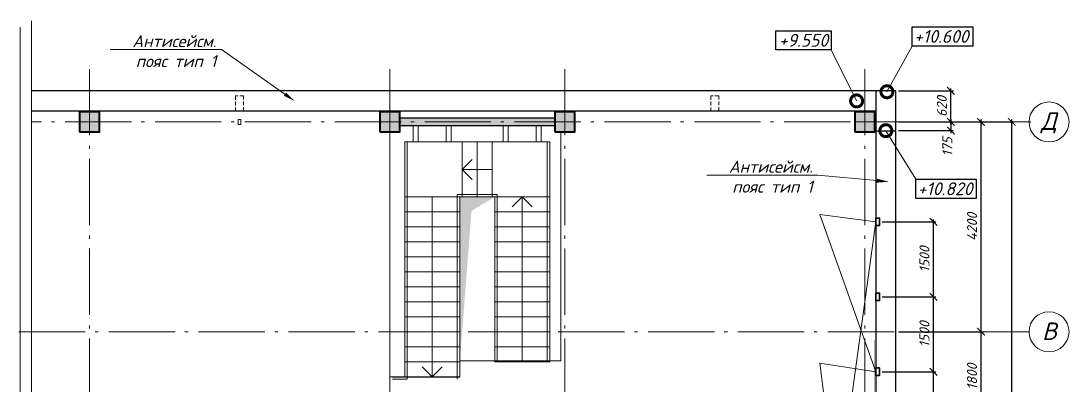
# Model space of a CAD drawing. Header units: millimetres. Extents: x -261261 to 40490, y -238222 to -44846.
# Drawn here: x -72182 to -51226, y -70077 to -62789 of the extents above; entities that cross this region are included whole.
import ezdxf
from ezdxf import colors
from ezdxf.entities.mleader import LeaderData, LeaderLine
from ezdxf.enums import TextEntityAlignment as Align
from ezdxf.math import Vec2, Vec3

# ---------------------------------------------------------------- set-up
doc = ezdxf.new("R2010")
doc.units = ezdxf.units.MM
doc.header["$MEASUREMENT"] = 0
doc.linetypes.add('Double Dashed', pattern=[1797.222233, 1325, -211.666656, 63.333344, -197.222233])
doc.linetypes.add('штриховаяX2', pattern=[38.1, 25.4, -12.7])
doc.layers.get('0').update_dxf_attribs({"lineweight": 5})
for name, color, linetype, lineweight in [('#Бетон', 10, 'Continuous', 35), ('#Выноски', 150, 'Continuous', 15), ('#Оси', 7, 'Continuous', 5), ('колонны_Ном._пера__94', 252, 'Continuous', 13), ('колонны_Ном._пера__99', 7, 'Continuous', 40), ('Конструкции', 160, 'Continuous', 5), ('лестницы_Ном._пера__96', 7, 'Continuous', 13), ('оси_Ном._пера__96', 7, 'Continuous', 5), ('оси_Ном._пера__97', 7, 'Continuous', 20), ('размеры', 7, 'Continuous', 5), ('чертеж_Ном._пера__96', 7, 'Continuous', 13)]:
    doc.layers.add(name, color=color, linetype=linetype, lineweight=lineweight)
for name, color, linetype in [('#стены внутр', 152, 'Continuous'), ('#стены наруж', 7, 'Continuous'), ('колонны', 7, 'Continuous'), ('оси', 7, 'Continuous'), ('размеры внутр', 7, 'Continuous'), ('текст', 7, 'Continuous')]:
    doc.layers.add(name, color=color, linetype=linetype)
doc.styles.add('GOST 2.304', font='isocpeui.ttf')
doc.styles.get("Standard").update_dxf_attribs({"font": 'isocpeui.ttf'})
doc.styles.add('STEP PR', font='isocpeui.ttf')
doc.styles.add('СГЕНЕРИР_СТИЛЬ_3', font='gost_2_304-81_type.ttf')
doc.dimstyles.get("Standard").update_dxf_attribs({"dimtxt": 200, "dimasz": 150, "dimexe": 50, "dimexo": 50, "dimgap": 80, "dimtad": 1, "dimdec": 0, "dimzin": 0, "dimdsep": 46, "dimtxsty": 'Standard', "dimblk": 'ARCHTICK', "dimcen": 5, "dimdle": 50, "dimadec": 0, "dimazin": 0, "dimtfac": 1, "dimtdec": 0, "dimtofl": 0, "dimtmove": 1, "dimatfit": 3, "dimfxl": 1, "dimtolj": 1, "dimtzin": 0, "dimarcsym": 0})

# ---------------------------------------------------------------- blocks, each defined once
blk = doc.blocks.new('Колонна_15_1', base_point=(22379, 71856))
at = {"layer": 'колонны_Ном._пера__94', "linetype": 'Continuous', "true_color": 0x7d7d7d}
blk.add_hatch(color=8, dxfattribs=at).paths.add_polyline_path([(22179, 71647), (22579, 71647), (22579, 72047), (22179, 72047)])
blk.add_hatch(color=8, dxfattribs=at).paths.add_polyline_path([(22179, 71647), (22579, 71647), (22579, 72047), (22179, 72047)])
at = {"layer": 'колонны_Ном._пера__99', "linetype": 'Continuous', "flags": 128}
blk.add_lwpolyline([(22179, 71647), (22579, 71647), (22579, 72047), (22179, 72047)], close=True, dxfattribs=at)
at = {"layer": 'колонны_Ном._пера__99', "color": 8, "linetype": 'Continuous', "true_color": 0x737373, "flags": 128}
blk.add_lwpolyline([(22179, 71647), (22579, 71647), (22579, 72047), (22179, 72047)], close=True, dxfattribs=at)
at = {"layer": 'оси_Ном._пера__96', "color": 253, "lineweight": 5, "true_color": 0x9c9c9c}
for points in [[(22379, 72047), (22379, 71647)], [(22379, 72047), (22379, 71647)], [(22179, 71847), (22579, 71847)], [(22179, 71847), (22579, 71847)]]:
    blk.add_lwpolyline(points, dxfattribs=at)
blk = doc.blocks.new('л 4950 17+3+15')
at = {"color": 253, "true_color": 0xa3a3a3}
for points in [[(171, 5900), (270, 5900), (270, 6220), (171, 6220)], [(171, 5900), (270, 5900), (270, 6220), (171, 6220)], [(929, 5900), (830, 5900), (830, 6220), (929, 6220)], [(929, 5900), (830, 5900), (830, 6220), (929, 6220)], [(1971, 5900), (2070, 5900), (2070, 6220), (1971, 6220)], [(1971, 5900), (2070, 5900), (2070, 6220), (1971, 6220)], [(2729, 5900), (2630, 5900), (2630, 6220), (2729, 6220)], [(2729, 5900), (2630, 5900), (2630, 6220), (2729, 6220)]]:
    blk.add_lwpolyline(points, close=True, dxfattribs=at)
for points in [[(2850, 5900), (2850, 1150), (3119, 1150)], [(2850, 5900), (2850, 1150), (3145, 1150)]]:
    blk.add_lwpolyline(points, dxfattribs=at)
at = {"color": 253, "lineweight": 0, "true_color": 0xa3a3a3}
blk.add_lwpolyline([(1850, 4850), (1100, 4850), (1050, 4850), (1050, 1500)], dxfattribs=at)
blk.add_lwpolyline([(1850, 4850), (1100, 4850), (1050, 4850), (1050, 1500)], dxfattribs=at)
at = {"color": 253, "lineweight": 30, "true_color": 0xa3a3a3}
for points in [[(3120, 1200), (3120, 1200), (1800, 1200)], [(3146, 1200), (3146, 1200), (1800, 1200)]]:
    blk.add_lwpolyline(points, dxfattribs=at)
at = {"layer": 'лестницы_Ном._пера__96', "color": 253, "linetype": 'Continuous', "lineweight": 0, "true_color": 0xa3a3a3}
for p, q in [((0, 5900), (2900, 5900)), ((0, 1500), (0, 5900)), ((0, 5900), (2900, 5900)), ((0, 1500), (0, 5900)), ((50, 1500), (50, 5900)), ((50, 1500), (50, 5900)), ((1150, 5900), (1150, 4800)), ((1150, 5900), (1150, 4800)), ((1450, 5900), (1450, 4800)), ((1450, 5900), (1450, 4800)), ((1750, 5900), (1750, 4800)), ((1750, 5900), (1750, 4800)), ((2900, 5900), (2900, 1200)), ((2900, 5900), (2900, 1200)), ((1550, 5550), (1750, 5350)), ((1550, 5550), (1750, 5350)), ((1150, 5350), (1750, 5350)), ((1150, 5350), (1750, 5350)), ((1550, 5150), (1750, 5350)), ((1550, 5150), (1750, 5350)), ((0, 4800), (1100, 4800)), ((0, 4800), (1100, 4800)), ((350, 4600), (550, 4800)), ((350, 4600), (550, 4800)), ((750, 4600), (550, 4800)), ((550, 1500), (550, 4800)), ((750, 4600), (550, 4800)), ((550, 1500), (550, 4800)), ((1100, 4800), (1800, 4800)), ((1100, 1500), (1100, 4800)), ((1100, 4800), (1800, 4800)), ((1100, 1500), (1100, 4800)), ((2900, 4800), (1800, 4800)), ((2900, 4800), (1800, 4800)), ((2350, 4800), (2350, 1200)), ((2350, 4800), (2350, 1200)), ((0, 4500), (1100, 4500)), ((0, 4500), (1100, 4500)), ((2900, 4500), (1800, 4500)), ((2900, 4500), (1800, 4500)), ((0, 4200), (1100, 4200)), ((0, 4200), (1100, 4200)), ((2900, 4200), (1800, 4200)), ((2900, 4200), (1800, 4200)), ((0, 3900), (1100, 3900)), ((0, 3900), (1100, 3900)), ((2900, 3900), (1800, 3900)), ((2900, 3900), (1800, 3900)), ((0, 3600), (1100, 3600)), ((0, 3600), (1100, 3600)), ((2900, 3600), (1800, 3600)), ((2900, 3600), (1800, 3600)), ((0, 3300), (1100, 3300)), ((0, 3300), (1100, 3300)), ((2900, 3300), (1800, 3300)), ((2900, 3300), (1800, 3300)), ((0, 3000), (1100, 3000)), ((0, 3000), (1100, 3000)), ((2900, 3000), (1800, 3000)), ((2900, 3000), (1800, 3000)), ((0, 2700), (1100, 2700)), ((0, 2700), (1100, 2700)), ((2900, 2700), (1800, 2700)), ((2900, 2700), (1800, 2700)), ((0, 2400), (1100, 2400)), ((0, 2400), (1100, 2400)), ((2900, 2400), (1800, 2400)), ((2900, 2400), (1800, 2400)), ((0, 2100), (1100, 2100)), ((0, 2100), (1100, 2100)), ((2900, 2100), (1800, 2100)), ((2900, 2100), (1800, 2100)), ((0, 1800), (1100, 1800)), ((0, 1800), (1100, 1800)), ((2900, 1800), (1800, 1800)), ((2900, 1800), (1800, 1800)), ((2900, 1500), (1800, 1500)), ((2900, 1500), (1800, 1500)), ((2350, 1200), (2150, 1400)), ((2350, 1200), (2150, 1400)), ((2350, 1200), (2550, 1400)), ((2350, 1200), (2550, 1400))]:
    blk.add_line(p, q, dxfattribs=at)
at = {"layer": 'лестницы_Ном._пера__96', "color": 253, "linetype": 'Continuous', "true_color": 0xa3a3a3}
for p, q in [((1800, 4800), (1800, 1200)), ((0, 1500), (1100, 1500)), ((0, 1500), (1100, 1500)), ((2900, 1200), (1800, 1200)), ((2900, 1200), (1800, 1200))]:
    blk.add_line(p, q, dxfattribs=at)
at = {"layer": 'лестницы_Ном._пера__96', "color": 253, "linetype": 'Continuous', "lineweight": 0, "true_color": 0xa3a3a3}
blk.add_lwpolyline([(1850, 4850), (1850, 1150), (1850, 1150)], dxfattribs=at)
blk.add_lwpolyline([(1850, 4850), (1850, 1150), (1850, 1150)], dxfattribs=at)
blk = doc.blocks.new('Стандартный маркер сетки_16')
at = {"layer": 'оси_Ном._пера__96', "linetype": 'Double Dashed'}
for q in [(0, 0), (41068, 0)]:
    blk.add_line((900, 0), q, dxfattribs=at)
blk.add_point((900, 0), dxfattribs=at)
blk.add_point((900, 0), dxfattribs=at)
at = {"layer": 'оси_Ном._пера__97', "linetype": 'Continuous'}
blk.add_circle((-400, 0), 400, dxfattribs=at)
at = {"layer": 'оси_Ном._пера__96', "style": 'СГЕНЕРИР_СТИЛЬ_3'}
blk.add_attdef('AC_MarkerText_1', text='', height=350, rotation=180, dxfattribs=at).set_placement((-261, 270), align=Align.BOTTOM_LEFT)
blk = doc.blocks.new('_ArchTick')
at = {"color": 0, "linetype": 'ByBlock', "const_width": 0.15}
blk.add_lwpolyline([(-0.5, -0.5), (0.5, 0.5)], dxfattribs=at)
blk = doc.blocks.new('*D437')
at = {"layer": 'Defpoints', "color": 0, "lineweight": 0, "transparency": 16777216}
for p in [(-53759, -64810), (-52372, -64810), (-52986, -79210)]:
    blk.add_point(p, dxfattribs=at)
at = {"layer": 'размеры', "color": 0, "lineweight": -2, "transparency": 16777216}
for p, q in [((-53709, -64810), (-52322, -64810)), ((-52372, -79260), (-52372, -64760)), ((-52936, -79210), (-52322, -79210))]:
    blk.add_line(p, q, dxfattribs=at)
at = {"layer": 'размеры', "color": 0, "lineweight": -2, "transparency": 16777216, "xscale": 150, "yscale": 150, "zscale": 150}
for p, rotation in [((-52372, -64810), 90), ((-52372, -79210), 270)]:
    blk.add_blockref('_ArchTick', p, dxfattribs=dict(at, rotation=rotation))
at = {"layer": 'размеры', "color": 0, "transparency": 16777216, "insert": (-52555, -71996), "char_height": 200, "attachment_point": 5, "rotation": 90}
blk.add_mtext('\\A1;14400', dxfattribs=at)
blk = doc.blocks.new('A$C6E950B50')
at = {"layer": 'колонны_Ном._пера__94', "linetype": 'Continuous', "true_color": 0x737373}
blk.add_hatch(color=8, dxfattribs=at).paths.add_polyline_path([(-669, 56), (-669, 216), (-3769, 216), (-3769, 56)])
blk.add_hatch(color=8, dxfattribs=at).paths.add_polyline_path([(-669, 56), (-669, 216), (-3769, 216), (-3769, 56)])
at = {"layer": '#стены внутр', "lineweight": 30}
blk.add_lwpolyline([(-3769, 56), (-3769, 216), (-669, 216), (-669, 56), (-3769, 56)], dxfattribs=at)
at = {"layer": '#стены внутр', "color": 8, "lineweight": 30, "true_color": 0x737373}
blk.add_lwpolyline([(-3769, 56), (-3769, 216), (-669, 216), (-669, 56), (-3769, 56)], dxfattribs=at)
blk = doc.blocks.new('_DotSmall')
at = {"color": 0, "linetype": 'ByBlock', "const_width": 0.5}
blk.add_lwpolyline([(-0.0625, 0, 1), (0.0625, 0, 1)], format="xyb", close=True, dxfattribs=at)
blk = doc.blocks.new('*D494')
at = {"layer": 'Defpoints', "color": 0, "lineweight": 0, "transparency": 16777216}
for p in [(-54689, -64810), (-54689, -64985), (-53589, -64985)]:
    blk.add_point(p, dxfattribs=at)
at = {"layer": 'размеры', "color": 0, "lineweight": -2, "transparency": 16777216}
for p, q in [((-54639, -64810), (-53539, -64810)), ((-53589, -64760), (-53589, -65035)), ((-54639, -64985), (-53539, -64985))]:
    blk.add_line(p, q, dxfattribs=at)
at = {"layer": 'размеры', "color": 0, "lineweight": -2, "transparency": 16777216, "xscale": 150, "yscale": 150, "zscale": 150}
for p, rotation in [((-53589, -64810), 90), ((-53589, -64985), 270)]:
    blk.add_blockref('_ArchTick', p, dxfattribs=dict(at, rotation=rotation))
at = {"layer": 'размеры', "color": 0, "transparency": 16777216, "insert": (-53658, -65309), "char_height": 200, "attachment_point": 5, "rotation": 90}
blk.add_mtext('\\A1;175', dxfattribs=at)
blk = doc.blocks.new('*D495')
at = {"layer": 'Defpoints', "color": 0, "lineweight": 0, "transparency": 16777216}
for p in [(-54689, -64190), (-53589, -64190), (-54689, -64810)]:
    blk.add_point(p, dxfattribs=at)
at = {"layer": 'размеры', "color": 0, "lineweight": -2, "transparency": 16777216}
for p, q in [((-54639, -64190), (-53539, -64190)), ((-53589, -64860), (-53589, -64140)), ((-54639, -64810), (-53539, -64810))]:
    blk.add_line(p, q, dxfattribs=at)
at = {"layer": 'размеры', "color": 0, "lineweight": -2, "transparency": 16777216, "xscale": 150, "yscale": 150, "zscale": 150}
for p, rotation in [((-53589, -64190), 90), ((-53589, -64810), 270)]:
    blk.add_blockref('_ArchTick', p, dxfattribs=dict(at, rotation=rotation))
at = {"layer": 'размеры', "color": 0, "transparency": 16777216, "insert": (-53769, -64500), "char_height": 200, "attachment_point": 5, "rotation": 90}
blk.add_mtext('\\A1;620', dxfattribs=at)
blk = doc.blocks.new('*D519')
at = {"layer": 'Defpoints', "color": 0, "lineweight": 0, "transparency": 16777216}
for p in [(-55014, -69810), (-53937, -69810), (-55014, -71310)]:
    blk.add_point(p, dxfattribs=at)
at = {"layer": 'размеры', "color": 0, "lineweight": -2, "transparency": 16777216}
for p, q in [((-53937, -71360), (-53937, -69760)), ((-54964, -69810), (-53887, -69810)), ((-54964, -71310), (-53887, -71310))]:
    blk.add_line(p, q, dxfattribs=at)
at = {"layer": 'размеры', "color": 0, "lineweight": -2, "transparency": 16777216, "xscale": 150, "yscale": 150, "zscale": 150}
for p, rotation in [((-53937, -69810), 90), ((-53937, -71310), 270)]:
    blk.add_blockref('_ArchTick', p, dxfattribs=dict(at, rotation=rotation))
at = {"layer": 'размеры', "color": 0, "transparency": 16777216, "insert": (-54117, -70560), "char_height": 200, "attachment_point": 5, "rotation": 90}
blk.add_mtext('\\A1;1500', dxfattribs=at)
blk = doc.blocks.new('*D520')
at = {"layer": 'Defpoints', "color": 0, "lineweight": 0, "transparency": 16777216}
for p in [(-55014, -68310), (-53937, -68310), (-55014, -69810)]:
    blk.add_point(p, dxfattribs=at)
at = {"layer": 'размеры', "color": 0, "lineweight": -2, "transparency": 16777216}
for p, q in [((-54964, -68310), (-53887, -68310)), ((-53937, -69860), (-53937, -68260)), ((-54964, -69810), (-53887, -69810))]:
    blk.add_line(p, q, dxfattribs=at)
at = {"layer": 'размеры', "color": 0, "lineweight": -2, "transparency": 16777216, "xscale": 150, "yscale": 150, "zscale": 150}
for p, rotation in [((-53937, -68310), 90), ((-53937, -69810), 270)]:
    blk.add_blockref('_ArchTick', p, dxfattribs=dict(at, rotation=rotation))
at = {"layer": 'размеры', "color": 0, "transparency": 16777216, "insert": (-54117, -69060), "char_height": 200, "attachment_point": 5, "rotation": 90}
blk.add_mtext('\\A1;1500', dxfattribs=at)
blk = doc.blocks.new('*D521')
at = {"layer": 'Defpoints', "color": 0, "lineweight": 0, "transparency": 16777216}
for p in [(-55014, -66810), (-53937, -66810), (-55014, -68310)]:
    blk.add_point(p, dxfattribs=at)
at = {"layer": 'размеры', "color": 0, "lineweight": -2, "transparency": 16777216}
for p, q in [((-54964, -66810), (-53887, -66810)), ((-53937, -68360), (-53937, -66760)), ((-54964, -68310), (-53887, -68310))]:
    blk.add_line(p, q, dxfattribs=at)
at = {"layer": 'размеры', "color": 0, "lineweight": -2, "transparency": 16777216, "xscale": 150, "yscale": 150, "zscale": 150}
for p, rotation in [((-53937, -66810), 90), ((-53937, -68310), 270)]:
    blk.add_blockref('_ArchTick', p, dxfattribs=dict(at, rotation=rotation))
at = {"layer": 'размеры', "color": 0, "transparency": 16777216, "insert": (-54117, -67560), "char_height": 200, "attachment_point": 5, "rotation": 90}
blk.add_mtext('\\A1;1500', dxfattribs=at)
blk = doc.blocks.new('*D596')
at = {"layer": 'Defpoints', "color": 0, "lineweight": 0, "transparency": 16777216}
for p in [(-54689, -69010), (-52986, -69010), (-53123, -70810)]:
    blk.add_point(p, dxfattribs=at)
at = {"layer": 'размеры', "color": 0, "lineweight": -2, "transparency": 16777216}
for p, q in [((-54639, -69010), (-52936, -69010)), ((-52986, -70860), (-52986, -68960)), ((-53073, -70810), (-52936, -70810))]:
    blk.add_line(p, q, dxfattribs=at)
at = {"layer": 'размеры', "color": 0, "lineweight": -2, "transparency": 16777216, "xscale": 150, "yscale": 150, "zscale": 150}
for p, rotation in [((-52986, -69010), 90), ((-52986, -70810), 270)]:
    blk.add_blockref('_ArchTick', p, dxfattribs=dict(at, rotation=rotation))
at = {"layer": 'размеры', "color": 0, "transparency": 16777216, "insert": (-53166, -69910), "char_height": 200, "attachment_point": 5, "rotation": 90}
blk.add_mtext('\\A1;1800', dxfattribs=at)
blk = doc.blocks.new('*D597')
at = {"layer": 'Defpoints', "color": 0, "lineweight": 0, "transparency": 16777216}
for p in [(-54689, -64810), (-52986, -64810), (-54689, -69010)]:
    blk.add_point(p, dxfattribs=at)
at = {"layer": 'размеры', "color": 0, "lineweight": -2, "transparency": 16777216}
for p, q in [((-54639, -64810), (-52936, -64810)), ((-52986, -69060), (-52986, -64760)), ((-54639, -69010), (-52936, -69010))]:
    blk.add_line(p, q, dxfattribs=at)
at = {"layer": 'размеры', "color": 0, "lineweight": -2, "transparency": 16777216, "xscale": 150, "yscale": 150, "zscale": 150}
for p, rotation in [((-52986, -64810), 90), ((-52986, -69010), 270)]:
    blk.add_blockref('_ArchTick', p, dxfattribs=dict(at, rotation=rotation))
at = {"layer": 'размеры', "color": 0, "transparency": 16777216, "insert": (-53166, -66910), "char_height": 200, "attachment_point": 5, "rotation": 90}
blk.add_mtext('\\A1;4200', dxfattribs=at)
blk = doc.blocks.new('*U614')
at = {"color": 0, "linetype": 'ByBlock', "lineweight": -2}
for p, q in [((65.9, 0), (66.21, 1.25)), ((66.21, 1.25), (66.84, -1.25)), ((65.9, 0), (0, 0)), ((66.84, -1.25), (67.15, 0)), ((133.05, 0), (67.15, 0))]:
    blk.add_line(p, q, dxfattribs=at)
blk = doc.blocks.new('*U613')
at = {"color": 0, "linetype": 'ByBlock', "lineweight": -2}
for p, q in [((66.66, 0), (66.97, 1.25)), ((66.97, 1.25), (67.59, -1.25)), ((66.66, 0), (0, 0)), ((67.59, -1.25), (67.91, 0)), ((134.56, 0), (67.91, 0))]:
    blk.add_line(p, q, dxfattribs=at)

msp = doc.modelspace()

# ---------------------------------------------------------------- hatches: boundary and pattern name
at = {"layer": 'размеры внутр', "true_color": 0xd3d2db}
h = msp.add_hatch(color=254, dxfattribs=at)
h.dxf.hatch_style = 1
h.paths.add_polyline_path([(-62709.3, -66310.4), (-63409.3, -66310.4), (-63409.3, -69596.4), (-63405.4, -69596.4), (-63174.2, -66592.5)])

# ---------------------------------------------------------------- linework, layer by layer
at = {"layer": '#Бетон', "linetype": 'штриховаяX2', "lineweight": 9, "ltscale": 3}
for points in [[(-67729.6, -64590.4), (-67729.6, -64290.4), (-67889.6, -64290.4), (-67889.6, -64590.4)], [(-58229.6, -64590.4), (-58229.6, -64290.4), (-58389.6, -64290.4), (-58389.6, -64590.4)]]:
    msp.add_lwpolyline(points, close=True, dxfattribs=at)
at = {"layer": '#Бетон'}
for points in [[(-55089, -66735.4), (-55089, -66885.4), (-55014, -66885.4), (-55014, -66735.4), (-55089, -66735.4)], [(-55089.1, -68235.4), (-55089.1, -68385.4), (-55014.1, -68385.4), (-55014.1, -68235.4), (-55089.1, -68235.4)], [(-55089.1, -69735.4), (-55089.1, -69885.4), (-55014.1, -69885.4), (-55014.1, -69735.4), (-55089.1, -69735.4)]]:
    msp.add_lwpolyline(points, dxfattribs=at)
at = {"layer": '#стены наруж', "lineweight": 30}
for points in [[(-54689, -64190.4), (-71968.1, -64190.4)], [(-55089, -64190.4), (-55089.1, -80030.4)], [(-54689, -80030.4), (-54689, -64190.4)], [(-71968.1, -64590.4), (-55089, -64590.4)], [(-55089, -64985.4), (-54689, -64985.4)]]:
    msp.add_lwpolyline(points, dxfattribs=at)
at = {"layer": 'Defpoints', "color": 8, "linetype": 'штриховаяX2', "lineweight": 5, "ltscale": 5, "true_color": 0x737373, "const_width": 0.5}
msp.add_lwpolyline([(-55109.4, -70610.4), (-55509.7, -70610.4), (-55509.9, -65010.4), (-55109.6, -65010.4)], close=True, dxfattribs=at)
at = {"layer": 'Конструкции', "color": 83, "linetype": 'Continuous', "true_color": 0x7dc93b}
msp.add_lwpolyline([(-67837.9, -64760.4), (-67785.3, -64760.4), (-67785.3, -64860.4), (-67837.9, -64860.4)], close=True, dxfattribs=at)
at = {"layer": 'оси_Ном._пера__96', "linetype": 'Double Dashed'}
for p, q in [((-70809.3, -63752.2), (-70809.3, -82481.6)), ((-64809.3, -63752.2), (-64809.3, -82481.6)), ((-61309.3, -63752.2), (-61309.3, -82481.6)), ((-52001.3, -64810.4), (-71968.1, -64810.4)), ((-52001.3, -64810.4), (-52026.2, -64810.4))]:
    msp.add_line(p, q, dxfattribs=at)
at = {"layer": 'оси_Ном._пера__96', "linetype": 'Double Dashed', "lineweight": 5}
msp.add_line((-55309.3, -63752.2), (-55309.3, -82481.6), dxfattribs=at)
at = {"layer": 'оси_Ном._пера__96', "linetype": 'Double Dashed'}
msp.add_point((-52001.3, -64810.4), dxfattribs=at)
msp.add_point((-52001.3, -64810.4), dxfattribs=at)
at = {"layer": 'оси_Ном._пера__97', "linetype": 'Continuous'}
msp.add_ellipse((-51626.2, -64810.4), major_axis=(282.8, 282.8), ratio=1, start_param=2.3561945, end_param=8.6393798, dxfattribs=at)
at = {"layer": 'текст'}
for points in [[(-57086.6, -62984.7), (-55984.7, -62984.7), (-55984.7, -63368.7), (-57086.6, -63368.7), (-57086.6, -62984.7)], [(-54361.7, -62907.1), (-53150, -62907.1), (-53150, -63291.1), (-54361.7, -63291.1), (-54361.7, -62907.1)], [(-54286.3, -65956.6), (-53082.5, -65956.6), (-53082.5, -66340.6), (-54286.3, -66340.6), (-54286.3, -65956.6)]]:
    msp.add_lwpolyline(points, dxfattribs=at)
at = {"layer": 'чертеж_Ном._пера__96'}
for points in [[(-64809.6, -65010.4), (-64809.6, -69910.4)], [(-61389.1, -69590.4), (-61389.1, -65010.4)], [(-61389.1, -69590.4), (-63409.3, -69590.4), (-63409.3, -69910.4), (-64809.3, -69910.4)]]:
    msp.add_lwpolyline(points, dxfattribs=at)

# ---------------------------------------------------------------- block references
at = {"layer": '#стены наруж'}
msp.add_blockref('A$C6E950B50', (-60840.4, -64946.3), dxfattribs=at)
at = {"xscale": -160, "yscale": 160, "zscale": 160, "rotation": 270}
for name, p in [('*U613', (-71968.1, -84318.9)), ('*U614', (-72195.8, -84198.8))]:
    msp.add_blockref(name, p, dxfattribs=at)
at = {"layer": 'колонны'}
for p in [(-70809, -64801.5), (-64809.6, -64801.5), (-61309.6, -64801.5), (-55309, -64801.5)]:
    msp.add_blockref('Колонна_15_1', p, dxfattribs=at)
at = {"layer": 'лестницы_Ном._пера__96', "linetype": 'Continuous', "lineweight": 0, "xscale": -1, "zscale": 1000}
msp.add_blockref('л 4950 17+3+15', (-61609.3, -71110.4), dxfattribs=at)
at = {"layer": 'оси', "color": 251, "linetype": 'Continuous', "lineweight": 13}
ref = msp.add_blockref('Стандартный маркер сетки_16', (-52026.2, -69010.4), dxfattribs=dict(at, zscale=1000, rotation=180))
ref.add_attrib('AC_MarkerText_1', 'В', dxfattribs={"color": 7, "linetype": 'Continuous', "lineweight": 13, "height": 350, "rotation": 360}).set_placement((-51765.3, -69280.1), align=Align.BOTTOM_LEFT)

# ---------------------------------------------------------------- texts
at = {"layer": '#Оси', "linetype": 'Continuous', "ltscale": 100, "style": 'GOST 2.304'}
msp.add_text('Д', height=350, dxfattribs=at).set_placement((-51630.8, -64794.1), align=Align.MIDDLE_CENTER)
at = {"layer": 'текст', "style": 'STEP PR'}
for s, p in [('+9.550', (-56535.6, -63176.7)), ('+10.600', (-53779.5, -63099.1)), ('+10.820', (-53704.3, -66148.6))]:
    msp.add_text(s, height=256, dxfattribs=at).set_placement(p, align=Align.MIDDLE_CENTER)

# ---------------------------------------------------------------- dimensions: what is measured, and where the dimension line sits
at = {"layer": 'размеры'}
for base, p1, p2, picture, middle in [((-53589.4, -64190.4), (-54689, -64810.4), (-54689, -64190.4), '*D495', (-53769.4, -64500.4)), ((-52986.4, -64810.4), (-54689, -69010.4), (-54689, -64810.4), '*D597', (-53166.4, -66910.4)), ((-53937.4, -66810.4), (-55014.1, -68310.4), (-55014, -66810.4), '*D521', (-54117.4, -67560.4)), ((-53937.4, -68310.4), (-55014.1, -69810.4), (-55014.1, -68310.4), '*D520', (-54117.4, -69060.4)), ((-52986.4, -69010.4), (-53122.5, -70810.4), (-54689, -69010.4), '*D596', (-53166.4, -69910.4)), ((-53937.4, -69810.4), (-55014.1, -71310.4), (-55014.1, -69810.4), '*D519', (-54117.4, -70560.4))]:
    dim = msp.add_linear_dim(base=base, p1=p1, p2=p2, angle=90, dimstyle='Standard', dxfattribs=at)
    dim.commit()
    dim.dimension.update_dxf_attribs({"geometry": picture, "text_midpoint": middle})
for base, p1, p2, picture, middle in [((-53589.4, -64985.4), (-54689, -64810.4), (-54689, -64985.4), '*D494', (-53476.5, -65308.5)), ((-52372.3, -64810.4), (-52986.4, -79210.4), (-53759.1, -64810.4), '*D437', (-52374.7, -71996.1))]:
    dim = msp.add_linear_dim(base=base, p1=p1, p2=p2, angle=90, dimstyle='Standard', dxfattribs=at)
    dim.commit()
    dim.dimension.update_dxf_attribs({"geometry": picture, "text_midpoint": middle, "dimtype": 160})

# ---------------------------------------------------------------- leaders
at = {"layer": '#Выноски'}
ml = msp.add_multileader_mtext('Standard', dxfattribs=at)
ml.set_content('\\A1; ', color=256, style='STEP PR')
ml.set_leader_properties(color=256, linetype='ByLayer', lineweight=-1)
ml.set_arrow_properties(name='DOTSMALL')
ml.build(insert=Vec2(0, 0))
ml.multileader.update_dxf_attribs({"text_left_attachment_type": 6, "text_right_attachment_type": 6, "dogleg_length": 0, "arrow_head_size": 480, "scale": 0.8})
ctx = ml.context
ctx.base_point, ctx.scale, ctx.char_height, ctx.arrow_head_size, ctx.landing_gap_size, ctx.plane_origin = Vec3(-54361.7, -63291.1), 0.8, 480, 480, 200, Vec3(13128.2, -111710.7)
ctx.left_attachment, ctx.right_attachment, ctx.text_align_type = 6, 6, 1
notes = []
notes.append((ctx, [(0, (1, 1, 0), (-54361.7, -63291.1), (1, 0), 0, [(1, [(-54866.7, -64206.3)], 0, [])])]))
ctx.mtext.insert, ctx.mtext.rotation, ctx.mtext.width, ctx.mtext.defined_height, ctx.mtext.alignment, ctx.mtext.flow_direction = Vec3(-54012.6, -62811.1), 6.2831853, 1386.881, 464.8, 2, 5
ml = msp.add_multileader_mtext('Standard', dxfattribs=at)
ml.set_content('Антисейсм.\\Pпояс{\\A1; тип 1     } ', color=256, style='STEP PR')
ml.set_leader_properties(color=256, linetype='ByLayer', lineweight=-1)
ml.build(insert=Vec2(0, 0))
ml.multileader.update_dxf_attribs({"text_left_attachment_type": 6, "text_right_attachment_type": 6, "dogleg_length": 0, "arrow_head_size": 240})
ctx = ml.context
ctx.base_point, ctx.char_height, ctx.arrow_head_size, ctx.landing_gap_size, ctx.plane_origin = Vec3(-70064.2, -63361.6), 240, 240, 100, Vec3(-53843.8, -75633.8)
ctx.left_attachment, ctx.right_attachment, ctx.text_align_type = 6, 6, 2
notes.append((ctx, [(1, (1, 1, 0), (-68174.9, -63361.6), (-1, 0), 0, [(0, [(-66707.5, -64392.3)], 0, [])])]))
ctx.mtext.insert, ctx.mtext.rotation, ctx.mtext.defined_height, ctx.mtext.alignment, ctx.mtext.flow_direction = Vec3(-68274.9, -63073.6), 6.2831853, 130.9, 3, 5
ml = msp.add_multileader_mtext('Standard', dxfattribs=at)
ml.set_content('\\A1; ', color=256, style='STEP PR')
ml.set_leader_properties(color=256, linetype='ByLayer', lineweight=-1)
ml.set_arrow_properties(name='DOTSMALL')
ml.build(insert=Vec2(0, 0))
ml.multileader.update_dxf_attribs({"text_left_attachment_type": 6, "text_right_attachment_type": 6, "dogleg_length": 0, "arrow_head_size": 480, "scale": 0.8})
ctx = ml.context
ctx.base_point, ctx.scale, ctx.char_height, ctx.arrow_head_size, ctx.landing_gap_size, ctx.plane_origin = Vec3(-56682.8, -63368.7), 0.8, 480, 480, 200, Vec3(12767.8, -111894.7)
ctx.left_attachment, ctx.right_attachment, ctx.text_align_type = 6, 6, 1
notes.append((ctx, [(1, (1, 1, 0), (-55984.7, -63368.7), (-1, 0), 0, [(1, [(-55473.6, -64390.2)], 0, [])])]))
ctx.mtext.insert, ctx.mtext.rotation, ctx.mtext.width, ctx.mtext.defined_height, ctx.mtext.alignment, ctx.mtext.flow_direction = Vec3(-56333.8, -62888.7), 6.2831853, 1386.881, 464.8, 2, 5
ml = msp.add_multileader_mtext('Standard', dxfattribs=at)
ml.set_content('\\A1; ', color=256, style='STEP PR')
ml.set_leader_properties(color=256, linetype='ByLayer', lineweight=-1)
ml.set_arrow_properties(name='DOTSMALL')
ml.build(insert=Vec2(0, 0))
ml.multileader.update_dxf_attribs({"text_left_attachment_type": 6, "text_right_attachment_type": 6, "dogleg_length": 0, "arrow_head_size": 480, "scale": 0.8})
ctx = ml.context
ctx.base_point, ctx.scale, ctx.char_height, ctx.arrow_head_size, ctx.landing_gap_size, ctx.plane_origin = Vec3(-54286.3, -65956.6), 0.8, 480, 480, 200, Vec3(13203.6, -114801.3)
ctx.left_attachment, ctx.right_attachment, ctx.text_align_type = 6, 6, 1
notes.append((ctx, [(0, (1, 1, 0), (-54286.3, -65956.6), (1, 0), 0, [(1, [(-54889, -64985.4)], 0, [])])]))
ctx.mtext.insert, ctx.mtext.rotation, ctx.mtext.width, ctx.mtext.defined_height, ctx.mtext.alignment, ctx.mtext.flow_direction = Vec3(-53937.2, -65476.6), 6.2831853, 1386.881, 464.8, 2, 5
ml = msp.add_multileader_mtext('Standard', dxfattribs=at)
ml.set_content('Антисейсм.\\Pпояс{\\A1; тип 1     } ', color=256, style='STEP PR')
ml.set_leader_properties(color=256, linetype='ByLayer', lineweight=-1)
ml.build(insert=Vec2(0, 0))
ml.multileader.update_dxf_attribs({"text_left_attachment_type": 6, "text_right_attachment_type": 6, "dogleg_length": 0, "arrow_head_size": 240})
ctx = ml.context
ctx.base_point, ctx.char_height, ctx.arrow_head_size, ctx.landing_gap_size, ctx.plane_origin = Vec3(-58138.2, -65874.7), 240, 240, 100, Vec3(-41917.9, -78146.8)
ctx.left_attachment, ctx.right_attachment, ctx.text_align_type = 6, 6, 2
notes.append((ctx, [(1, (1, 1, 0), (-56248.9, -65874.7), (-1, 0), 0, [(0, [(-54829.9, -66008.6)], 0, [])])]))
ctx.mtext.insert, ctx.mtext.rotation, ctx.mtext.defined_height, ctx.mtext.alignment, ctx.mtext.flow_direction = Vec3(-56348.9, -65586.7), 6.2831853, 130.9, 3, 5
ml = msp.add_multileader_mtext('Standard', dxfattribs=at)
ml.set_content('\\A1;Зд-26\\~\\~', color=256, style='STEP PR')
ml.set_leader_properties(color=256, linetype='ByLayer', lineweight=-1)
ml.build(insert=Vec2(0, 0))
ml.multileader.update_dxf_attribs({"text_left_attachment_type": 6, "text_right_attachment_type": 6, "dogleg_length": 0, "arrow_head_size": 180, "scale": 0.75})
ctx = ml.context
ctx.base_point, ctx.scale, ctx.char_height, ctx.arrow_head_size, ctx.landing_gap_size, ctx.plane_origin, ctx.plane_x_axis, ctx.plane_y_axis = Vec3(-56211.6, -78832.4), 0.75, 180, 180, 75, Vec3(-34364.1, -71572.7), Vec3(0, 1), Vec3(-1, 0)
ctx.left_attachment, ctx.right_attachment, ctx.text_align_type = 6, 6, 2
notes.append((ctx, [(1, (1, 1, 0), (-56211.6, -77911.7), (0, -1), 0, [(0, [(-55089.1, -75210.4), (-56211.6, -74928.6), (-55089, -66810.4), (-56211.6, -66662.4), (-55089.1, -69810.4), (-56211.6, -69636.8), (-55089.1, -78210.4)], 0, [])])]))
ctx.mtext.insert, ctx.mtext.text_direction, ctx.mtext.rotation, ctx.mtext.defined_height, ctx.mtext.alignment, ctx.mtext.flow_direction = Vec3(-56427.6, -77986.7), Vec3(0, 1), 1.5707963, 301.3, 3, 5
for ctx, leaders in notes:
    for number, flags, end, landing, length, lines in leaders:
        leader = LeaderData()
        leader.index, (leader.has_last_leader_line, leader.has_dogleg_vector, leader.attachment_direction) = number, flags
        leader.last_leader_point, leader.dogleg_vector, leader.dogleg_length = Vec3(end), Vec3(landing), length
        for number, points, colour, breaks in lines:
            line = LeaderLine()
            line.index, line.vertices, line.color, line.breaks = number, Vec3.list(points), colors.encode_raw_color(colour), breaks
            leader.lines.append(line)
        ctx.leaders.append(leader)

doc.saveas('drawing.dxf')
